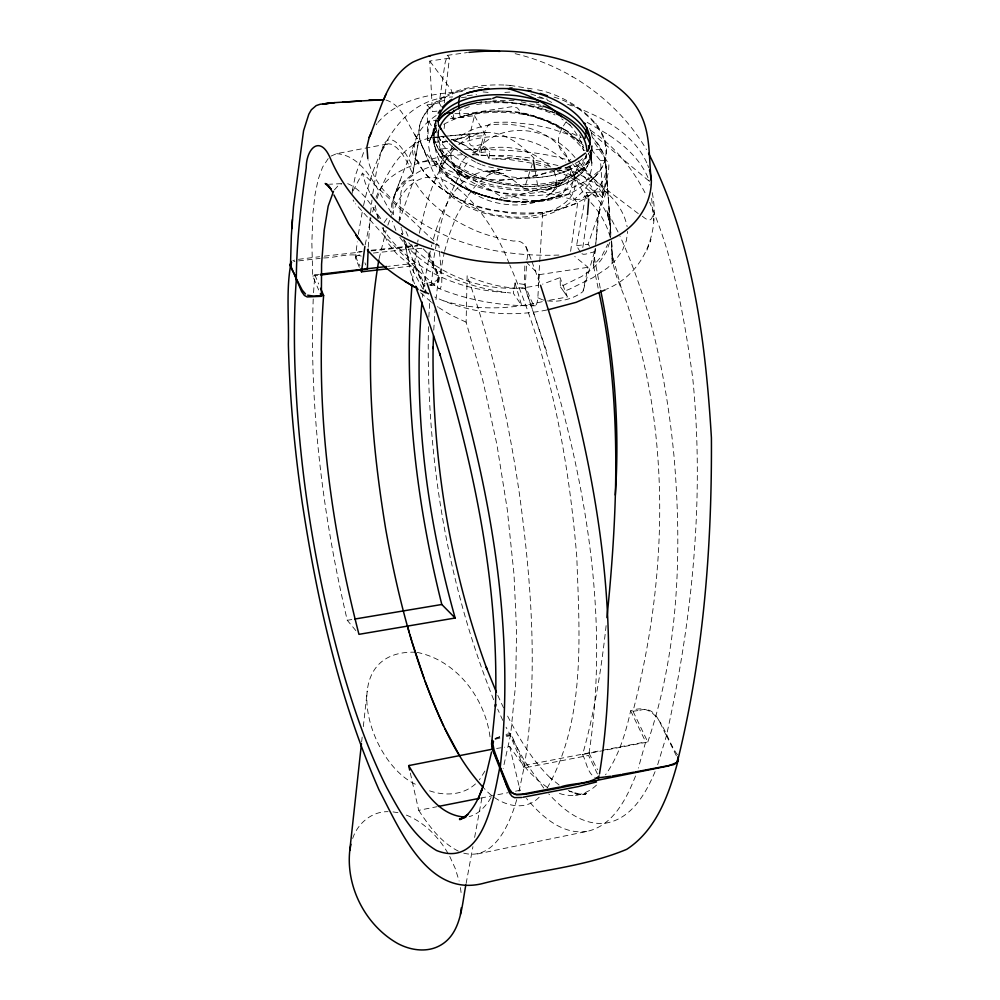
<?xml version="1.0" encoding="UTF-8"?>
<svg xmlns="http://www.w3.org/2000/svg" width="1000" height="1000" viewBox="0 0 1000 1000"><rect width="100%" height="100%" fill="white"/><g stroke="black" fill="none" stroke-linecap="round" stroke-linejoin="round"><path stroke-width="0.75" stroke-dasharray="5 3.75" d="M590.575 151.2C590.337 165.037 577.65 174.375 570.45 184.963C558.438 199.412 537.525 203.325 519.975 198.463C513.125 196.163 504.562 193.325 498.9 199.475M621.275 288.038L612.55 255.8M618.062 232.025L606.875 210.463L610.25 223.487L609.775 236.85M612.55 256.012C612.75 275.75 626.038 295.012 630.275 314.562C640.088 344.888 647.638 375.962 652.325 407.5C667.412 508.55 658.575 612.65 633 711.263L647.788 742L603.112 750.625M453.663 114.712L453.6 118.987C497.088 105.625 550.875 111.075 583.413 145.488M652.212 192.638C660.212 231.337 644.712 273.275 606.388 289.212M589 753.325C613.075 596.85 577.225 435.988 525.125 288.55C505.15 288.65 485.35 283.8 467.15 275.75L466.112 322.175L482.788 380.188L496.85 444.225L507.262 509.338L514.012 574.575L516.587 630.988L515.638 684.188L510.637 734.625L503.175 768.438M352.325 190.837L355.462 175.287L364.55 149.8M417.163 138.625L413.638 132.775L418.625 140.912L413.175 171.275M352.25 193.337L352.362 189.237M383.263 227.4L384.45 235.4L388.6 243.925L397.1 254.225L409.963 265.113L422.8 288.863M526.062 261.913L539.175 274.675L537.85 297.738C535.462 319.35 528.1 289.587 524.275 284.462L524.888 263.812M428.462 326.7C425.75 453.562 446.425 581.85 493.7 699.837M525.125 288.512L526.613 263.962M464.575 149.325C499.5 149.462 535.125 150.162 568.825 160.188L568.812 161.238M436.163 118.888C432.438 159.8 486.763 174.725 518.55 177.7C534.75 178.637 551.462 177.225 566.613 171.05C577.688 164.262 562.938 192.15 562.913 194.562C537.6 204.8 508.713 203.35 482.962 195.538M313.225 298.988C309.2 407 322.625 515.225 347.262 620.3L357.975 633.162M368.237 247.175L370.175 217.463M433.75 330.125L435.05 309.762M447.312 141.562L436.475 142.15L427.713 140.4L428.675 121.325L436.312 120.388M439.1 128.463L437.775 135.525L438.088 142.812L444.913 162.587L432.3 165.825L421.688 170.162L412.775 175.338L405.15 181.375L399.137 187.938L394.288 195.912L391.725 203.612L390.988 212.138M428.837 317.137L429.913 299.55M526.888 259.887C529.388 250.212 524.875 239.35 513.525 241.075C498.413 238.487 483.413 234.587 469.575 227.862C447.3 217.175 425.863 201.85 413.775 179.862C394.45 181.3 402.8 206.812 399.038 219.887M313.55 292.688L314.788 274.812L319.387 274.288M589.625 246.238L588.038 244.338L606.4 191.588L586.337 171.188L579.225 165.8L577.612 167.087L575.712 171.337L569.612 193.65L577.65 203.113L557.888 209.862L542.762 212.413L538.263 285.25C491.287 295.837 439.412 277.712 407.837 241.688M438.212 131.713C436.763 166.112 480.012 181.887 508.05 184.713C535.388 189.438 577.788 185.575 586.575 153.875M596.825 231.525C596.487 200.012 620.712 165.475 592.925 137.988M595.85 243.062L599.5 206.762M596.613 234.237L595.588 245.863M415.65 652.225C335.35 649.625 367.35 763.825 416.987 784.963M590.438 150.425L590.425 154.3L591.975 145.638L591.087 148.55M436 299.625L438.663 276.087L428.2 250.212M370.588 212.9L371.975 200.037M359.325 267.288L355.438 258.025L357.262 241.825M431.125 285.413L433.8 262.95M595.3 248.675L593.488 265.587L598.85 291.6M595.288 248.688L594.163 259M593.9 261.537L593.488 265.587L602.175 255.4L607.812 244.175M412.375 281.025L414.225 264.75M583.737 148.925L583.538 150.287L585.05 150.3M610.588 237.45C613.462 205.45 584.35 182.05 557.425 171.438M361.625 742.087L362.3 735.9M363.325 726.612L367.212 691M606.112 625.638C601.388 669.1 594.525 712.463 582.575 754.562C586.638 762.212 587.15 772.975 595.225 777.562M435.525 121.775C428.725 149.85 443.812 183.2 472.587 191.713M422.463 297.275L422.863 293.8M531.7 163.175L509.575 159.562L489.012 158.713L489.812 151.5L482.2 144.125C469.125 148.188 468.462 145.975 469.875 134.35L474.5 115.688L447.013 119.075M444.275 102.85L449.4 58.15L447.562 55.263L445.138 62.587L439.188 102.812L441.287 106.688M452.163 145.725C444.8 165.987 467.2 181.612 483.562 187.512C509.862 197.95 539.675 195.425 565.087 183.6C578.725 178.3 592.95 166.3 591.275 150.2M436.312 120.738C428.025 136.45 435.4 155.113 448.587 165.387C473.562 185.7 507.413 192.7 538.987 189.913C562.812 188.325 594.438 174.525 592 146.125M445.838 141.562L442.4 142.787L443.125 136.713M444.125 128.588L444.625 124.525M424.913 286.025L423.95 286.15L414.1 265.725L417.275 244.438M423.425 289.212L424.175 283.55L414.412 263.325L388.35 266.325M569.562 165.963C567.438 180.325 554.65 190.95 543.362 198.962C534.65 203.45 524.725 204.988 515.013 204.975C501.938 204.8 488.8 201.788 477.287 195.512C464.75 189.5 458.2 176.713 453.375 164.363M414.312 264.037L414.412 263.325M372.75 193.925L377.025 167.85L381.188 151.962L385.7 144.775L388.488 143.775L391.5 144.288L396.662 147.613L402.438 154.188L408.088 163.575L412.688 174L402.488 182.488L395.763 192.15L392.725 202.95L393.488 214.713M429.825 285.3C443.787 286.688 436.662 272.312 432.775 265.35C438.075 228.388 447.262 190.613 469.263 159.8M456.1 149.3C427.4 146.438 443.95 152.863 455.337 168.538L504.325 198.475L510.5 197.463L562.4 182.725C573.1 176.6 585.4 168.85 586.275 155.2M587.288 216.6L582.625 248.65M577.65 203.113L570.375 252.938M358.325 234.338L362.375 211.175M438.587 282.262L444.237 252.7M581.925 253.738C584.025 255.613 590.688 252.262 594.425 251.975L592.425 249.575M413.013 172.188L412.688 174L418.625 140.912M510.412 734.812L506.1 735.612M524.275 284.462L515.037 283.05L513.312 293.25L521.663 305.438L533.663 305.113M597.438 773.962L588.562 755.45L524.062 767.975C538.475 677.425 531.825 584.963 519.513 494.562C508.65 420.288 492.5 346.512 467.15 275.75M506.025 734.425L510.825 733.388L524.513 765.387L518.938 791.7M365.163 244.788L370.988 217.913M603.475 195.512L608.612 170.662L608.925 163.962L592.625 139.812M585.825 158.5L586.213 156.312M417.675 242.15L418.088 239.875M580.3 252.125L576.575 245.662L586.213 192.562L606.275 191.462M590.925 157.637L591.862 152.45L590.325 157.988L587.463 163.325L588.55 161.7L582.712 168.6L574.087 174.613L558.85 180.738L559.513 180.55C525.062 189.55 486.725 183.938 456.325 165.387L456.9 165.763L448.75 159.775L442.062 153.325L442.663 153.988L436.325 145L436.8 145.838L434.062 139M466.125 883.5L472.925 846.637M474.625 837.425L482.287 795.95M379.1 258.637L386.112 230.413M419.375 233.162C425.938 203.075 434.2 171.412 455.163 147.863M547.562 300.875C559.925 302.262 573 299.237 582.95 291.6L588.025 267.288L574.75 256.488M435.962 161.675C431.287 158.912 419.888 164.938 415.712 159.65C410.913 154.075 411.613 143.387 418.2 139.9M677.475 754.775C664.812 738.388 659.95 699.875 630.65 710.8C625.662 733.213 618.875 755.825 605.55 774.825M437.775 135.525L438.85 130.662M430.3 251.088L425.2 277.562L424.075 285.238L425.025 285.113M438.663 278.025L436.25 280.9L428.938 282.863M630.65 710.8L645.675 741.9L638.35 768.088M363.55 205.588C373.537 159.625 396.838 97.825 452.725 96.975M609.725 242.488L606.362 251.75L600.45 260.85L592.2 269.088L581.663 276.488L560.388 286.8L560.025 277.638L542.55 284.163M666.737 734.775L657.3 765.987M431.4 246.575L431.863 244.725M451.662 139.325L465.225 145.525L478.625 155.463L484.5 132.325L488.113 125L494.212 122.325L509.15 122.163L532.188 124.513L550.575 128.463L567.325 134.137L582.038 142.175M381.613 150.9C388.913 121.675 409.325 157.537 413.562 169.163M444.55 251.325L449.825 233.212L456.163 216.75L467.1 196.675L475.213 186.238L484.875 177.387L490.012 173.9L488.113 175.113L498.875 170.15L496.55 170.837L502.163 169.4L489.65 171.25L495.312 170.55C457.587 168.863 441.45 209.925 433.075 240.2M436.188 115.5C375.037 156.75 458.425 209.95 501.337 211.388C543.65 223.263 641.825 195.438 592.413 137.438M594.425 251.975L582.95 291.6M676.375 755.8L666.438 735.612C692.588 618.775 704.65 497.125 692.688 377.7C684.45 318.113 673.863 257.85 649.688 202.362M376.075 197.537C385.637 170.725 418.162 162.738 442.463 156.163M474.5 115.688L485.775 135.675L480.838 152.5L470.812 146.3M372.638 211.95L375.025 204.275M591.663 153.562C574.775 195.675 512.163 189.725 477.362 177.537C457.488 169.788 431.8 153.912 433.562 129.438L434.513 140.438M516.737 799.613C509.975 823.25 494.45 861.375 463.312 853.05M591.263 149.5L600.5 160.662L602.938 198.075L599 193.65L594.012 192.35L589.637 193.675L580.175 199.225L573.2 199.775L548.888 193.1L524.338 188.562L529.85 171.55M532.325 164L531.087 167.775M647.788 742C678.763 650.575 682.138 552.137 674.062 456.675C666.775 381.075 651.438 305.312 619.862 235.875M398.888 221.925L413.775 179.862M387.837 225.15L391.075 216.5M444.913 162.587L447.388 155.725L462.125 154.725M353.075 190.863L362.425 173.125L438.913 245.725L441.825 277.625L441.775 283.975L440.525 288.263L439.288 288.575L436.825 287.225L420.1 272.175L384.562 236.15L355.513 203.762M376.925 198.738C386.512 172.362 403.425 140.838 434.475 137.287L480.988 132.863C502.013 129.613 520.612 143.975 534.2 158.35L506.975 155.387L478.625 155.463M646.975 250.125L650.95 239.55L650 242.075M395.238 193.287L400.988 178.287M393.663 197.362L416.525 137.787M635.538 775.987C626.55 798.75 613.075 825.812 586.85 831.425L476.65 854.112M355.538 257.125L357.3 255.463L361.475 254.6M435.85 124.85C424.738 148.012 448.575 167.675 466.262 178.337L457.713 170.613M655.075 771.65C645.788 793.662 631.15 819.175 605.3 823.213C582.562 825.662 563.062 809.688 548.737 793.875M352.663 838.5C357.55 823.45 371.825 811.312 388.062 811.675M436.225 125L434.462 131.463L435.975 125.612L429.525 140.85L428.587 145.975L430.312 155.588L435 164.988L444 174.625L458.9 185.3L472.525 192.138L487.863 196.988M430.087 139.462L433.162 133.025L430.688 138.175L437.975 128.6M391.562 215.3C426.725 126.075 491.55 215.375 509.125 263.525M384.15 222.55L387.725 217.438M590.65 150C577.688 175 546.85 177.5 521.562 178.45M566.188 121.737C555 137.625 555.325 149.475 570.812 159.938M484.913 771.087L479.387 779.837M491.1 797.45C486.062 805.812 479.05 814.15 469.175 816.6M547.212 788.05C586.35 718.763 579.388 634.175 576.825 557.463C568.65 457.55 549.775 357.238 509.725 264.887M334.412 189.887L337.825 186.038L341.812 183.8M554.062 97.137C590.725 107.55 628.488 149.975 589.7 181.663C636.25 142.325 575.763 95.787 535.6 89.475M376.2 124.775L377.05 123.612M551.8 192.475C557.25 186.675 557.712 177.512 553.475 170.9M377.95 122.463C399.087 97.7 434.663 93.3 465.138 91.388M593.488 177.213C578.587 200.8 553.763 218.425 525.15 218.113C498.363 219.15 470.05 212.35 449.35 194.638M454.5 141.475C483.162 111.75 554.212 121.5 569.188 161.488M472.912 155.137C498.2 118.362 549.525 125.538 575.3 157.887M328.188 158.6L322.575 167.138L318.163 179.412L314.938 195.125L312.887 213.875L311.863 242.975L312.712 276.05L318.663 289.938M598.4 171.363C557.312 208.263 490.9 198.912 446.6 172.463C431.6 162.613 415.962 145.738 419.325 126.337C429.338 90.962 474.2 83.5 505.812 85.1M582.5 158.65L579.938 160.837M466.55 156.75C459.212 162.025 456.438 172.575 461.175 180.475M458.7 144.375L470.062 136.475L480.988 132.863M596.487 785.088C586.237 795.25 570.037 798.375 556.85 792.387M495.1 738.8L502.413 735.35M539.15 797.237C522.962 813.863 497.337 803.713 484.263 788.462M475.5 783.913C462.587 795.788 442.975 796.237 427.35 789.975M447.163 55.375L467.475 52.538M579.513 161.15L569.888 166.125L585.125 196.912M583.538 150.287L582.463 148.412L583.337 147.8L579.45 142.387L567.175 131.3M453.812 147.35C412.013 178.525 473.75 215.925 504.513 215.763C532.863 222.425 595.325 204.8 568.763 165.613M331.062 156.075L336.65 153.65L388.263 143.787M443.762 124.325C462.463 113.85 484.55 110.512 505.75 111.2M469.875 134.35L462.163 137.9L453.488 140.425M469.312 106.587L459.7 110.463M584.75 196.562L592.463 194.6L598.575 196.7L585.75 178.675L572.612 163.837M472.713 152.838C498.55 141.9 532.788 147.025 551.812 168.388M459.363 144.125C493.975 129.462 538.325 136.113 565.837 162.125M495.125 739.325L501.438 737.638M495.075 738.388L499.688 737.062M569.587 166.25L564.15 168.263M547.225 189.8L557.75 184.562L564.087 179.05L557.75 184.562L544.875 190.6L560.487 185.325M459.225 111.587L460.363 117.15C501.712 102.863 554.538 113.912 582.463 148.412M560.5 286.938L563.688 291.45L569.288 289.25L592.913 277.688L607.55 267.9L615.675 260L622.413 250.425L626.425 240.525L627.587 231.4M292.838 260.7L294.688 260.1M554.538 169.8L541.188 174.237L524.9 177.963M559.875 195.775L546.888 199.475M556.975 170.588L559.412 169.838M554.487 171.325L527.625 177.5M451.15 139.938L468 136.613L485.775 135.675M562.4 182.725C526.825 194.725 486.675 188.962 455.337 168.538M569.612 193.65L542.65 200.238L556.425 196.925C540.725 201.925 523.962 202.65 507.663 200.85M476.887 102.788L482.013 101.613M506.488 736.488L510.275 735.612L524.062 767.975M439.363 101.55L446.213 100.138M293.825 261.588L294.925 261.375M427.713 140.4L427.1 104.975L439.188 102.812M410.337 773.062L418.7 810.325L436.85 806.737M480.725 798.075L507.962 792.7M515.525 791.2L520.062 790.3L521.337 792M549.562 300.238L567.463 296.962L560.025 277.638M546.862 309.988C509.338 317.725 469.475 313.337 434.787 297M542.3 301.663C510.05 309.262 475.925 310.825 443.963 300.912M524.513 765.387L601.2 750.525M602.725 750.225L645.675 741.9M582.575 754.562L601.737 750.888M601.1 149.3L591.425 150.087M545.2 199.812C521.95 204.013 497.6 201.275 475.55 192.925M347.262 620.3L351.838 619.538M496.65 748.462L501.15 747.738M547.425 787.5L538.013 780.438L528.638 771.312L518.95 759.663L509.663 746.375L504.513 747.2M586.85 831.425C562.013 835.05 541.263 816.038 526.475 798.45M336.65 153.65C366.087 156.088 377.837 192.625 391.975 213.688M429.875 284.387C450.462 283.975 428.338 260.1 427.337 250.238M539.175 274.675L588.025 267.288M298.438 259.337L319.6 256.7M476.662 104.55C503.188 99.987 530.575 103.787 555.013 114.975M633 711.263L638.775 710.475M449.4 58.15L429.738 61.037L432.45 111.575L437.912 111.062M579.225 165.8L563.55 167.825M575.375 795.25L586.55 793.662L581.3 794.25L585.413 794.375L580.037 794.15L569.15 791.338M536.525 201.088L543.288 200.138M424.175 283.55L425.037 283.425M639.837 710.337C656.012 704.987 660.263 725.312 666.438 735.612M521.487 178.463L500.75 180.45L469.95 177.175M461.425 97.65L467.287 96.912M480.838 152.5L489.812 151.5M371.325 250.238L417.762 245.2M312.712 276.05L318.45 275.325M298.55 260.9L320.15 258.375M475.913 102.825L478.988 102.438M362.25 251.45C352.238 250.625 356.812 260.912 359.988 265.763M483.15 87.312C453.413 87.688 407.1 109.338 421.938 145.662C429.963 162.575 434.925 182.675 449.963 195.188M324.338 256.125L361.275 251.988M323.663 257.962C336.062 257.787 349.375 252.575 361.287 256.1M576.575 245.662L588.038 244.338M389.35 268.587L414.1 265.725M370.938 250.925L417.45 246.025M373.375 253.05L417.163 248.3L422.688 248.612M341.388 183.637L329.5 184.237M476.35 102.762C501.863 99.8 528.062 103.175 552.112 112.15M521.737 178.425L495.812 180.15M533.112 201.4L537.962 200.912M467.337 95.612L476.538 94.7M486.737 132.363L434.475 137.287L443.888 137.562M600.5 160.662L605.662 160.637L608.275 162.237M536.725 201.062L515.163 201.488M542.762 212.413C497.638 215.975 441.7 204.638 417.812 162.162M481.5 102.238C506.1 100.25 531.175 103.963 554.163 112.95M569.95 169.575L558.812 170.35M509.875 92.088L502.975 92.5M486.175 171.25L492.912 171.462L503.512 173.7L491.7 171.312L494.2 171.65M496.125 158.75L513.837 158.525L529.85 159.637M558.925 255.062C506.9 256.9 452.088 246.625 409.825 214.6C391.4 200.575 373.438 183.125 368.062 159.787M535.425 305.775C502.512 306.238 469.3 300.863 438.75 288.412M463.675 117.062L460.363 117.15M523.075 201.788L528.15 201.7M536.487 171.25L524.913 171.25M514.062 100.688L492.887 100.213M472.212 154.588L502.713 156.4L530.95 161.112M506.238 111.225C534.062 111.05 556.938 126.688 581.188 137.713M509.975 85.375L535.763 89.513M512.8 201.363L517.95 201.675M505.65 85.087L510.087 85.388M483.125 91.925L489.588 92.525M510.988 170.637L503.888 169.95M509.462 87.263L512.438 87.55M393.025 811.9L398.237 812.725M510.625 292.987L509.725 292.9M509.237 292.85L508.488 292.762M507.987 292.712L507.238 292.625M475.887 193.05L497.537 199.237L509.35 201M502.1 169.713L485.712 166.2M537.513 97.55L547.45 99.25M536.05 160.45L559.15 165.812M497.5 199.213L503.45 200.238M498.488 199.4L482.8 195.463L466.475 188.938M454.963 113.663L467.413 113.625L512.337 106.625L517.413 107.963L521.575 113.088L524.825 114.612M521.575 113.088C537.062 116 552.375 121.213 565.425 130.2M469.925 177.175C457.962 174.55 445.438 170.763 436.3 162.225C439.637 170.562 454.663 184.1 465.15 188.263M499.1 199.513L477.575 193.675M417.05 652.362C456.525 660.288 485.175 698.325 490.037 737.138M536.487 117.725L548.35 121.263L560.262 127.1M543.062 107.137L519.738 101.438M515.112 53.675C569.075 66.213 618.325 101.762 646.475 149.6M491.562 197.913L494.525 198.6M530.913 93.987L542.425 97.837L551.725 102.425M385.9 100.013C401.6 104.787 406.925 122.65 415.05 135.125M535.913 162.3L550 166.388M496.8 172.188L510.213 177.8L524.338 188.562M535.975 164.213L546.875 167.463M536.175 103.875L543.138 106.05M543.188 299.975L543.9 300.163M490.05 197.575L472.525 191.688L458.425 184.475M347.7 183.65C363.95 190.613 372.325 207.85 382.688 221.225M567.575 104.288C598.9 115.262 633.387 131.9 647.375 164.15M465.812 188.6L488.25 197.075M439.188 251.475L435.513 250.287M482.688 195.45L478.812 194.137M574.612 793.125L577.913 794.212L568.25 790.487M485.1 166L482.062 164.938M542.487 299.762L537.85 297.738M454.613 140.35L467.013 146.337L478.738 155.025M477.725 193.738L480.138 194.6L475.288 192.825M479.975 194.525L472.912 191.85M452.575 180.538L451.175 179.488L464.05 187.712L477.337 193.6M495.138 198.787C523.775 208.337 600.487 201.513 590.975 157.225L591.962 162.95L590.575 151.613M565.25 167.963C591.638 179.025 621.2 196.375 627.137 226.713M459.025 184.825L451.388 179.575L459.025 184.825L477.163 193.525M553.913 170.012L555.087 170.487M475.213 192.787L473.237 191.988M481.075 164.55L479.113 163.75M438.913 245.725L435.513 244.3M559.712 169.975C574.338 175.963 588.462 184.325 598.575 196.7M466.112 322.175L450.688 314.925L439.087 307.838M478.725 163.575L476.962 162.787M406.375 815.1C424.963 822.575 439.475 837.887 449.038 855.188M470.588 190.85L457.6 183.888M458.35 851.125C440.988 842.438 429.125 826.15 418.7 810.325M475.625 162.15L467.488 157.587M587.15 122.362L607.925 134.412M423.188 248.812L426.512 252.2L432.75 265.475M551.763 111.363L555.3 113.225M560.562 127.275L562.275 128.275M571.912 76.6L572.587 77M570.225 125.175L561.712 118.888M642.337 216.188C657.712 229.75 651.75 203.038 651.237 195.1M458.263 184.387L457.175 183.7M565.75 130.387L566.7 130.988M466.287 156.825L465.375 156.25M456.7 183.388L456.062 182.975M465.075 156.05L463.55 155.037M638.263 213.6L608.25 190.875L575.8 164.275M455.913 182.875L455.125 182.35M608.713 134.938L609.513 135.475M609.775 135.65C626.087 146.637 641.413 160.738 648.713 179.45M590.6 130.338C615.163 146.263 633.75 169.925 646.625 195.975M454.975 182.237L453.837 181.45M462.612 154.4L461.675 153.75M437.425 306.675L438.25 307.262M461.375 153.537L459.988 152.55M453.7 169.425L455.1 170.413M453.688 181.337L452.738 180.65M559.1 784.975L550.262 777.9L552.35 779.9C533.038 761.762 519.188 738.725 507.225 715.312M457.713 150.875L453.438 147.55M431.75 302.512L432.537 303.113M439.7 149.2L447.388 155.725M453.775 181.275L444.15 172.862L436.138 161.125M430.95 301.9L420.525 292.65M591.312 132.738L649.463 181.412L649.963 185.15M452.137 146.45L452.788 147M451.5 145.9L449.137 143.713M447.262 192.712L447.9 193.287M585.562 197.3L587.15 198.8M568.825 160.188L570.725 161.988M435.938 161.838L436.312 162.587M447.638 142.188L446.7 141.15M578.188 160.925L591.413 176.988L603.55 195.15M590.938 202.662C600.025 212.488 606.9 224.462 610.212 237.45M569 124.162C573.575 128.012 583.612 145.162 583.337 147.8M446.25 140.625L445.662 139.925M451.362 116.263L453.6 118.987M543.775 788.112L524.462 760.85L506.05 727.188M427.1 104.975L432.45 111.575M429.975 61.325L451.112 89.612L453.3 96.438M595.7 123.238L596.225 123.938M597.575 125.712L598.125 126.438M563.688 291.45L567.463 296.962M443.812 137.463L442.987 136.175M399.85 237.3C423.825 271.15 466.15 286.8 505.75 292.438C457.5 290.138 407.137 268.125 381.112 226.038M402.488 234.6L401.55 233.175L402.075 234.725M428.675 121.325L442.4 142.787M586.213 192.562L588.6 197.638M353.862 201.438L353.113 200.025M369.712 192.438L365.363 183.3L362.425 173.125M579.587 134.825L580.938 137.262M414.5 283.8L410.163 270.925L404.45 239.825M449.738 856.388L455.238 868.45L459.113 880.987M399.25 217.262L400.363 219.562M379.025 218.575L375.538 211.075M395.887 230.413L392.75 222.512M589.038 753.188L597.55 769.712M588.737 153.625L592.038 163.238M489.012 158.713L482.2 144.125M503.55 707.875L497.587 694.938M502.788 720.387L497.688 709.137M405.988 231.575L408.25 236.612M405.262 241.287L424.712 288.65M314.788 274.812L318.712 284M421.413 144.425L430.712 166.238M411.65 244.425L426.188 280.837M526.075 246.537L531.4 260.188M589.637 128.375L590.712 131.163M647.688 164.95L648.662 167.587M648.95 180.037L649.463 181.412M525.163 287.925L546.763 351.8M531.912 261.562L539.55 282.387M365.725 264.962L364.925 262.787M377.925 218.713L375.188 205.5M401.05 227.237L401.337 228.1M515.037 283.05L521.663 305.438M401.625 228.988L402.987 233.725M606.875 210.463L609.5 221.75L611.225 235.9M403.6 239.587L409.963 265.113M392.388 221.238L392.562 221.875M509.663 746.375L520.062 790.3M591.25 132.55L592.225 136.85M594.325 257.462L600.363 288.825M611.225 241.95L612.55 255.688M535.3 171.938L537.612 185.212M460.45 887.588L461.3 894.325M590.625 152.037L590.975 155.188M605.575 162.887L610.837 231.262M611.688 241.838L612.212 248.762M610.525 227.938L606.163 170.037L610.062 222.025M611.575 240.75L612.188 262.95L611.587 241.838M653.6 218.137L653.65 220.825M653.55 214.1L653.587 216.762M562.913 194.562L559.375 195.825L562.913 194.562"/><path stroke-width="1.5" d="M333.488 191.363L328.162 206.2L324.162 230.562L321.575 264.212L321.388 296.312L307.162 296.925L304.387 295.45L301.65 291.625L290.5 265.35L291.337 235.487L293.538 206.3L303.562 130.762L308.812 114.2L311.337 109.787L316.188 105.6L320.163 104.262L334.775 102.638L361.262 100.925L342.5 102.263L344.325 102.1M296.312 279.875C296.5 242.312 300.925 204.925 306.225 167.787C306.3 148.387 320.062 134.55 330.163 157.938C348.825 202.35 387.438 236.1 433.7 249.688M453.7 111.788L453.713 110.325M493.475 741.112L492.987 744.587L494.025 749.837L506.962 786.425L510.9 792.425L516.613 794.75L525.65 794.25L553.962 789.05L668.175 766L676.65 762.575L678.263 760.2L678.1 756.587M433.475 335.712L433.075 348.537L433.1 347C431.825 456.225 449.25 566.125 486.838 668.8L486.25 667.312L496.413 692.288M599.075 292.712C622.062 399.513 617.913 509.688 606.95 617.688M320.737 275.025L367.388 269.125L368.15 249.163M635.05 771.988L673.625 764.65L676.688 763L677.537 759.775M615.3 495.037C619.85 426.575 614.45 357.688 600.688 290.5M292.375 219.6L291.75 228.588M289.95 264.163C290.75 270.262 296.8 274.862 296.188 281.2C294.288 308.012 294.062 334.913 294.788 361.775C298.15 463.7 313.7 565.25 340.725 663.575C352.738 705.987 366.85 748.025 386.7 787.463C399.375 810.938 412.912 836.488 436.6 850.537C483.275 869.1 493.488 798.575 499.862 767.05M320.55 288.3L323.612 295.475C315.075 409.312 330.6 524.113 358.95 634.338L455.15 618.013C426.413 515.675 412.675 408.125 421.962 301.962M361.463 743.637L349.775 850.462C345.8 887.138 365.7 925.512 397.812 943.562C410.4 950.25 426.312 952.75 439.35 945.888C461.225 934.4 461.725 906 465.838 885.025M412.025 284.775C403.338 392.013 415.8 500.325 441.8 604.487L455.15 618.013M387.8 268.775L361.5 271.812L364.888 246.375M587.537 214.713L588.763 198.975M521.737 797.487L514.513 797.65L511.95 796.225L509.663 793.337L492.425 749.262L491.562 743.975L495.562 704.188L495.45 706.462C499.312 586.625 474.538 467.525 439.613 353.45L440.112 355.025L427.675 318.425L415.588 286.663M460.45 914.212L461.325 907.738M559.987 787.013L521.362 794.362L514.95 794.375L511.925 792.525L509.387 788.975L500.225 767.337C518.638 603.362 479.637 437.688 427.062 283.212M584.987 138.488L586.938 127.425M378.85 259.9C363.462 348.938 371.213 440.312 385.675 528.938C397.75 596.388 414.637 663.688 443.675 726M349.775 850.462L350.938 844.3M599.15 775.913C590.75 784.425 572.812 782.862 561.213 786.762M491.55 752.013L484.188 782.913L478.062 799.075M599.475 773.988C626.038 609.812 591.163 441.512 540.538 285.262M678.413 759.338C669.575 792.725 657.087 829.5 626.763 849.312C581.75 868.088 531.5 871.038 484.425 883.062C427.837 898.85 399.65 829 379.075 790C338.913 698.713 317.113 600.475 302.162 502.225C294.6 449.862 289.675 397.088 288.375 344.188C289.088 317 285.837 287.787 291.312 261.5M677.562 761.075C703.637 655.738 712.013 546.15 711.413 437.85C705.588 341.062 692.938 240.738 648.538 153.275M491.938 741.462L492.388 740.45M367.8 158.562L366.912 146.912L369.162 137.475C380.5 111.438 386.087 77.725 412.775 62.175C439.637 49.638 470.475 48.412 499.55 51.438M425.275 290.138L425.95 292.75L424.425 291.625M459.95 95.512L458.65 101.325L458.85 108.8M369.162 137.475L371.538 132.4M481.238 791.45L482.562 788.288C478.45 798.75 473.375 809.262 464.975 816.988L467.825 814.513L459.7 819.638L463.65 817.862L459.4 819.1L464.825 817.7M383.55 100L385.975 94.325M439.65 127.25C445.562 113.1 461.213 105.475 475.6 103.075M587.788 151.263C594.525 137.762 585.562 122.487 575.325 113.537C546.2 88.125 503.387 83.763 466.975 92.925M438.1 121.213C440.725 116.075 446.45 111.3 452.525 113.112M438.225 113.2L440.15 110.15M437.6 118.663C455.25 94.838 489.15 92.925 516.3 95.662C544.538 99.9 577.875 110.725 590.388 138.85M492.575 741.05C490.513 749.963 497.887 758.763 500.225 767.337M438.425 120.712C450.988 105.162 472.025 100.188 491.087 98.912M442.45 107.225L448.162 101.775M585.425 153.125L574.837 160.75L555.988 169.275M291.613 262.45L290.5 265.35M449.338 100.988L451.688 99.388M596.55 781.95L578.162 786.6L523.075 797.237M605.163 289.887L576.087 302.325L548.275 309.713M492.725 98.438L496.65 96.862L538.538 102.438M429.275 56L430.613 55.613M409.487 765.438L492.25 749.225M409.675 770.088L408.675 765.612L409.387 765.462M438.363 806.438L479.212 798.375M622.325 774.262L633.85 772.188M620.938 774.538L612.163 776.038M481.838 89.513C464.812 92.625 437.5 101.438 438.263 123.225M354.888 619.025L441.8 604.487M484.1 89.125L488.688 88.475M610.638 776.263L597.2 777.95M320.925 274.113L386.825 266.5M332.975 102.85L322.688 103.987L334.775 102.638M323.612 295.475L313.8 296.15L307.675 295.188M468.925 52.387C514.75 47.912 563.088 53.8 603.212 77.675C618.913 86.75 633.775 98.912 641.312 115.838C650.8 135.975 648.625 158.963 651.338 180.475C651.525 205.025 635.237 227.975 613.15 238.1C560.425 264.025 497.188 271.462 441.062 252.062M359.412 101.025L383.562 99.75M560.887 168.125C518.162 173.113 463.925 169.112 440.2 127.45L441.062 129.213M465.9 817.138C437.55 816.025 421.875 787.362 408.675 765.612M381.05 99.85L368.888 100.213L370.75 100.162M528.05 90.363L531.1 91M507.975 88.5C527.362 94.45 546.638 102.537 561.575 116.725M540.163 93.35L547.487 95.787M325.988 184.062L327.262 184.488L325.2 183.487L330.962 188.95L327.788 184.913L329.45 187.013M543.138 106.05C562.263 112.8 582.987 124.113 590.2 144.338M583.837 123.112L585.438 123.675M433.963 243.637C409.8 232.338 385.913 217.075 370.913 194.45M420.375 290.163L425.213 292.625M556.487 113.85C571.438 120.588 586.312 133.9 586.95 151.425M428.55 293.762L426.125 292.4M367.413 250.012C380.588 264.975 396.737 277.087 414.15 286.7M405 281.363L415.112 287.325M305.538 294L302.238 290.138L296.363 278.85M483.188 787.4C455.575 757.412 439.412 719.075 425.138 681.413M333.95 194.988L348.575 223.625L363.125 244.913M418.062 289.613L415.812 286.225M359.312 239.95L356.062 235.263L357.875 237.887M329.312 186.85L332.413 191.912M459.487 755.65L444.812 728.388M588.337 145.638L589.462 147.787M361.15 271.05L361.5 271.812M361.225 268.512L361.725 269.688M367.388 269.125L366.987 268.2M320.288 293.762L321.388 296.312M424.113 678.575L412.238 642.575M411.75 640.95L409.825 634.438M649.463 170.075L649.975 171.9M409.35 632.8L407.475 626.2M438.925 126.475L438.462 124.425M650.263 173.1L651.338 180.475M533.25 160.138L534.788 168.988M598.438 777.6L598.475 779.075"/></g></svg>
